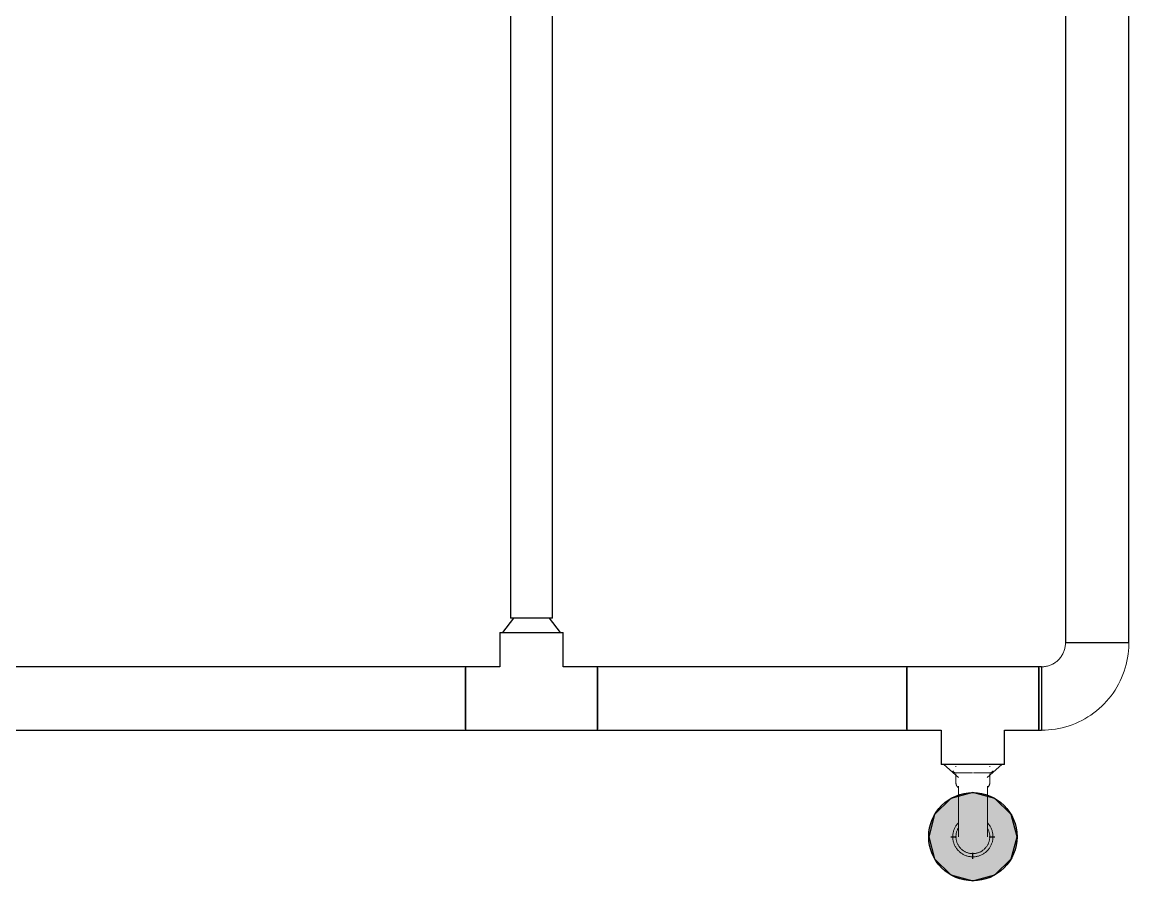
# Model space of a CAD drawing. Header units: inches. Extents: x -3327 to -1, y 8 to 1328.
# Drawn here: x -2049.1 to -1998.9, y 317.7 to 356.6 of the extents above; entities that cross this region are included whole.
import ezdxf

# ---------------------------------------------------------------- set-up
doc = ezdxf.new("R2010")
doc.units = ezdxf.units.IN
doc.header["$MEASUREMENT"] = 0
doc.layers.add('P-PIPE', color=3, linetype='Continuous', lineweight=9)
doc.layers.add('X - REF - FP', color=7, linetype='Continuous', true_color=0xb90000)

# ---------------------------------------------------------------- blocks, each defined once
blk = doc.blocks.new('Victaulic-VicPress316-Elbow 90-45deg Style P568_P571 - Standard-V6-SECOND LEVEL')
at = {"layer": 'P-PIPE'}
for p, q in [((-387.228, 322.924), (-387.222, 322.924)), ((-388.767, 322.597), (-388.767, 322.182)), ((-387.234, 322.182), (-387.234, 322.597)), ((-388.658, 322.027), (-388.658, 321.136)), ((-387.343, 321.136), (-387.343, 322.03))]:
    blk.add_line(p, q, dxfattribs=at)
at = {"layer": 'P-PIPE', "flags": 128}
for points in [[(-388.781, 322.924), (-388.775, 322.924), (-388.77, 322.924)], [(-388.76, 322.924), (-388.763, 322.924), (-388.766, 322.924), (-388.766, 322.924), (-388.767, 322.924)], [(-388.767, 322.924), (-388.766, 322.924), (-388.764, 322.924), (-388.761, 322.924)], [(-387.234, 322.924), (-387.234, 322.924), (-387.236, 322.924), (-387.239, 322.924), (-387.243, 322.924)], [(-387.24, 322.924), (-387.237, 322.924), (-387.234, 322.924), (-387.234, 322.924), (-387.234, 322.924)], [(-388.767, 322.633), (-388.772, 322.633), (-388.778, 322.634), (-388.784, 322.634), (-388.79, 322.635), (-388.795, 322.636), (-388.801, 322.637), (-388.807, 322.639), (-388.812, 322.641), (-388.818, 322.643), (-388.823, 322.645), (-388.828, 322.647), (-388.834, 322.65), (-388.839, 322.653), (-388.844, 322.656), (-388.849, 322.659), (-388.853, 322.662), (-388.858, 322.666), (-388.862, 322.669), (-388.867, 322.673), (-388.871, 322.677), (-388.875, 322.682), (-388.879, 322.686), (-388.882, 322.691), (-388.886, 322.695), (-388.889, 322.7), (-388.892, 322.705), (-388.895, 322.71), (-388.897, 322.715), (-388.9, 322.721), (-388.902, 322.726)], [(-388.75, 322.633), (-388.755, 322.633), (-388.76, 322.633), (-388.763, 322.633), (-388.766, 322.633), (-388.766, 322.633), (-388.767, 322.633)], [(-388.767, 322.633), (-388.766, 322.633), (-388.764, 322.633), (-388.761, 322.633), (-388.757, 322.633), (-388.751, 322.633), (-388.745, 322.633), (-388.737, 322.633), (-388.728, 322.633), (-388.717, 322.633), (-388.706, 322.633), (-388.693, 322.633), (-388.68, 322.633), (-388.665, 322.633), (-388.649, 322.633), (-388.633, 322.633), (-388.615, 322.633), (-388.596, 322.633), (-388.576, 322.633), (-388.556, 322.633), (-388.534, 322.633), (-388.512, 322.633), (-388.488, 322.633), (-388.464, 322.633), (-388.44, 322.633), (-388.414, 322.633), (-388.388, 322.633), (-388.361, 322.633), (-388.334, 322.633), (-388.306, 322.633), (-388.278, 322.633), (-388.249, 322.633), (-388.22, 322.633), (-388.19, 322.633), (-388.16, 322.633), (-388.13, 322.633), (-388.1, 322.633), (-388.069, 322.633), (-388.039, 322.633), (-388.023, 322.633)], [(-387.969, 322.633), (-387.939, 322.633), (-387.908, 322.633), (-387.878, 322.633), (-387.848, 322.633), (-387.818, 322.633), (-387.788, 322.633), (-387.759, 322.633), (-387.73, 322.633), (-387.702, 322.633), (-387.674, 322.633), (-387.646, 322.633), (-387.619, 322.633), (-387.593, 322.633), (-387.567, 322.633), (-387.542, 322.633), (-387.518, 322.633), (-387.495, 322.633), (-387.472, 322.633), (-387.45, 322.633), (-387.429, 322.633), (-387.409, 322.633), (-387.39, 322.633), (-387.372, 322.633), (-387.355, 322.633), (-387.339, 322.633), (-387.324, 322.633), (-387.31, 322.633), (-387.297, 322.633), (-387.286, 322.633), (-387.275, 322.633), (-387.266, 322.633), (-387.257, 322.633), (-387.25, 322.633), (-387.245, 322.633), (-387.24, 322.633), (-387.237, 322.633), (-387.234, 322.633), (-387.234, 322.633), (-387.234, 322.633)], [(-387.234, 322.633), (-387.234, 322.633), (-387.236, 322.633), (-387.239, 322.633), (-387.243, 322.633), (-387.249, 322.633)], [(-387.099, 322.724), (-387.101, 322.718), (-387.104, 322.713), (-387.106, 322.708), (-387.109, 322.703), (-387.113, 322.698), (-387.116, 322.693), (-387.119, 322.689), (-387.123, 322.684), (-387.127, 322.68), (-387.131, 322.676), (-387.135, 322.672), (-387.14, 322.668), (-387.144, 322.664), (-387.149, 322.661), (-387.154, 322.657), (-387.158, 322.654), (-387.164, 322.651), (-387.169, 322.649), (-387.174, 322.646), (-387.179, 322.644), (-387.185, 322.642), (-387.19, 322.64), (-387.196, 322.638), (-387.202, 322.637), (-387.207, 322.636), (-387.213, 322.635), (-387.219, 322.634), (-387.225, 322.634), (-387.23, 322.633), (-387.234, 322.633)], [(-388.658, 321.964), (-388.666, 321.971), (-388.674, 321.978), (-388.682, 321.985), (-388.69, 321.993), (-388.698, 322.001), (-388.705, 322.009), (-388.711, 322.017), (-388.718, 322.026), (-388.724, 322.035), (-388.729, 322.045), (-388.735, 322.054), (-388.74, 322.064), (-388.744, 322.074), (-388.748, 322.084), (-388.752, 322.094), (-388.755, 322.105), (-388.758, 322.115), (-388.761, 322.126), (-388.763, 322.136), (-388.764, 322.147), (-388.765, 322.158), (-388.766, 322.169), (-388.767, 322.18), (-388.767, 322.182)], [(-387.234, 322.182), (-387.234, 322.171), (-387.234, 322.16), (-387.235, 322.149), (-387.237, 322.138), (-387.239, 322.128), (-387.241, 322.117), (-387.244, 322.106), (-387.247, 322.096), (-387.251, 322.086), (-387.255, 322.076), (-387.259, 322.066), (-387.264, 322.056), (-387.27, 322.046), (-387.275, 322.037), (-387.281, 322.028), (-387.287, 322.019), (-387.294, 322.01), (-387.301, 322.002), (-387.308, 321.994), (-387.316, 321.986), (-387.324, 321.979), (-387.332, 321.972), (-387.341, 321.965), (-387.343, 321.964)], [(-388.658, 321.136), (-388.658, 321.08), (-388.658, 321.024), (-388.658, 320.969), (-388.658, 320.914), (-388.658, 320.859), (-388.658, 320.805), (-388.658, 320.751), (-388.658, 320.698), (-388.658, 320.645), (-388.658, 320.593), (-388.658, 320.542), (-388.658, 320.493), (-388.658, 320.444), (-388.658, 320.396), (-388.658, 320.349), (-388.658, 320.304), (-388.658, 320.26), (-388.658, 320.217), (-388.658, 320.176), (-388.658, 320.137), (-388.658, 320.099), (-388.658, 320.062), (-388.658, 320.028), (-388.658, 319.995), (-388.658, 319.964), (-388.658, 319.934), (-388.658, 319.907), (-388.658, 319.882), (-388.658, 319.859), (-388.658, 319.837), (-388.658, 319.818), (-388.658, 319.801), (-388.658, 319.786), (-388.658, 319.774), (-388.658, 319.763), (-388.658, 319.755), (-388.658, 319.749), (-388.658, 319.745), (-388.658, 319.743), (-388.658, 319.743)], [(-387.343, 319.743), (-387.343, 319.744), (-387.343, 319.747), (-387.343, 319.753), (-387.343, 319.761), (-387.343, 319.771), (-387.343, 319.783), (-387.343, 319.797), (-387.343, 319.814), (-387.343, 319.832), (-387.343, 319.853), (-387.343, 319.875), (-387.343, 319.9), (-387.343, 319.927), (-387.343, 319.956), (-387.343, 319.986), (-387.343, 320.018), (-387.343, 320.053), (-387.343, 320.089), (-387.343, 320.126), (-387.343, 320.165), (-387.343, 320.206), (-387.343, 320.248), (-387.343, 320.292), (-387.343, 320.337), (-387.343, 320.383), (-387.343, 320.431), (-387.343, 320.479), (-387.343, 320.529), (-387.343, 320.58), (-387.343, 320.631), (-387.343, 320.683), (-387.343, 320.736), (-387.343, 320.79), (-387.343, 320.844), (-387.343, 320.899), (-387.343, 320.954), (-387.343, 321.009), (-387.343, 321.065), (-387.343, 321.121), (-387.343, 321.136)], [(-388.658, 320.375), (-388.679, 320.352), (-388.703, 320.324), (-388.726, 320.295), (-388.747, 320.266), (-388.767, 320.236), (-388.787, 320.204), (-388.804, 320.173), (-388.821, 320.14), (-388.836, 320.107), (-388.85, 320.073), (-388.863, 320.039), (-388.874, 320.004), (-388.883, 319.969), (-388.892, 319.934), (-388.899, 319.898), (-388.904, 319.862), (-388.908, 319.825), (-388.911, 319.789), (-388.912, 319.753), (-388.912, 319.716), (-388.91, 319.68), (-388.907, 319.643), (-388.902, 319.607), (-388.896, 319.571), (-388.888, 319.536), (-388.879, 319.5), (-388.869, 319.465), (-388.857, 319.431), (-388.844, 319.397), (-388.829, 319.363), (-388.813, 319.33), (-388.796, 319.298), (-388.778, 319.267), (-388.758, 319.236), (-388.737, 319.206), (-388.715, 319.177), (-388.692, 319.149), (-388.668, 319.122), (-388.642, 319.095), (-388.616, 319.07), (-388.589, 319.046), (-388.56, 319.023), (-388.531, 319.001), (-388.501, 318.981), (-388.47, 318.961), (-388.439, 318.943), (-388.406, 318.926), (-388.373, 318.911), (-388.34, 318.896), (-388.306, 318.883), (-388.271, 318.872), (-388.236, 318.862), (-388.2, 318.853), (-388.165, 318.846), (-388.129, 318.84), (-388.092, 318.836), (-388.056, 318.833), (-388.02, 318.831), (-388, 318.831)], [(-388.661, 320.131), (-388.676, 320.104), (-388.69, 320.077), (-388.703, 320.049), (-388.714, 320.021), (-388.725, 319.992), (-388.734, 319.963), (-388.743, 319.933), (-388.75, 319.903), (-388.755, 319.873), (-388.76, 319.843), (-388.763, 319.812), (-388.766, 319.782), (-388.766, 319.751), (-388.766, 319.72), (-388.765, 319.69), (-388.762, 319.659), (-388.758, 319.629), (-388.753, 319.599), (-388.746, 319.569), (-388.739, 319.539), (-388.73, 319.51), (-388.72, 319.481), (-388.709, 319.452), (-388.697, 319.424), (-388.684, 319.396), (-388.669, 319.369), (-388.654, 319.343), (-388.637, 319.317), (-388.62, 319.292), (-388.601, 319.267), (-388.582, 319.244), (-388.561, 319.221), (-388.54, 319.199), (-388.518, 319.178), (-388.495, 319.157), (-388.471, 319.138), (-388.446, 319.12), (-388.421, 319.102), (-388.395, 319.086), (-388.369, 319.071), (-388.341, 319.057), (-388.314, 319.043), (-388.285, 319.031), (-388.257, 319.021), (-388.228, 319.011), (-388.198, 319.002), (-388.168, 318.995), (-388.138, 318.989), (-388.108, 318.984), (-388.078, 318.98), (-388.047, 318.978), (-388.017, 318.976), (-388, 318.976)], [(-388, 318.831), (-387.964, 318.832), (-387.927, 318.834), (-387.891, 318.837), (-387.855, 318.842), (-387.819, 318.849), (-387.783, 318.857), (-387.748, 318.866), (-387.713, 318.877), (-387.679, 318.889), (-387.645, 318.903), (-387.612, 318.918), (-387.579, 318.934), (-387.547, 318.951), (-387.516, 318.97), (-387.485, 318.99), (-387.455, 319.011), (-387.427, 319.034), (-387.399, 319.057), (-387.372, 319.082), (-387.346, 319.107), (-387.321, 319.134), (-387.297, 319.162), (-387.274, 319.19), (-387.253, 319.22), (-387.233, 319.25), (-387.213, 319.281), (-387.196, 319.313), (-387.179, 319.345), (-387.164, 319.379), (-387.15, 319.412), (-387.137, 319.447), (-387.126, 319.481), (-387.117, 319.516), (-387.108, 319.552), (-387.101, 319.588), (-387.096, 319.624), (-387.092, 319.66), (-387.089, 319.696), (-387.088, 319.733), (-387.088, 319.769), (-387.09, 319.806), (-387.093, 319.842), (-387.098, 319.878), (-387.104, 319.914), (-387.112, 319.95), (-387.121, 319.985), (-387.131, 320.02), (-387.143, 320.055), (-387.156, 320.089), (-387.171, 320.122), (-387.187, 320.155), (-387.204, 320.187), (-387.222, 320.219), (-387.242, 320.25), (-387.263, 320.28), (-387.285, 320.309), (-387.308, 320.337), (-387.332, 320.364)], [(-388, 318.976), (-387.969, 318.977), (-387.939, 318.979), (-387.908, 318.982), (-387.878, 318.986), (-387.848, 318.992), (-387.818, 318.998), (-387.788, 319.006), (-387.759, 319.015), (-387.73, 319.025), (-387.702, 319.037), (-387.674, 319.049), (-387.646, 319.063), (-387.619, 319.078), (-387.593, 319.093), (-387.567, 319.11), (-387.542, 319.128), (-387.518, 319.147), (-387.495, 319.167), (-387.472, 319.187), (-387.45, 319.209), (-387.429, 319.231), (-387.409, 319.254), (-387.39, 319.278), (-387.372, 319.303), (-387.355, 319.329), (-387.339, 319.355), (-387.324, 319.382), (-387.31, 319.409), (-387.297, 319.437), (-387.286, 319.465), (-387.275, 319.494), (-387.266, 319.523), (-387.257, 319.553), (-387.25, 319.582), (-387.245, 319.613), (-387.24, 319.643), (-387.237, 319.673), (-387.234, 319.704), (-387.234, 319.735), (-387.234, 319.765), (-387.235, 319.796), (-387.238, 319.826), (-387.242, 319.857), (-387.247, 319.887), (-387.254, 319.917), (-387.261, 319.947), (-387.27, 319.976), (-387.28, 320.005), (-387.291, 320.034), (-387.303, 320.062), (-387.316, 320.089), (-387.331, 320.116), (-387.343, 320.137)]]:
    blk.add_lwpolyline(points, dxfattribs=at)
blk = doc.blocks.new('Elbow - Welded - Generic - Standard-1127339-SECOND LEVEL')
at = {"layer": 'P-PIPE'}
for p, q in [((-1.388, 2.52), (-1.245, 2.52)), ((-1.244, 2.52), (-1.017, 2.52)), ((-1.016, 2.52), (-0.719, 2.52)), ((-0.719, 2.52), (-0.372, 2.52)), ((-0.372, 2.52), (0.372, 2.52)), ((0.372, 2.52), (0.719, 2.52)), ((0.719, 2.52), (1.016, 2.52)), ((1.017, 2.52), (1.244, 2.52)), ((1.245, 2.52), (1.388, 2.52)), ((-2.52, 1.245), (-2.52, 1.388)), ((-2.52, 1.017), (-2.52, 1.244)), ((-2.52, 0.719), (-2.52, 1.016)), ((-2.52, 0.372), (-2.52, 0.719)), ((-2.52, -0.372), (-2.52, 0.372)), ((-2.52, -0.719), (-2.52, -0.372)), ((-2.52, -1.016), (-2.52, -0.719)), ((-2.52, -1.244), (-2.52, -1.017)), ((-2.52, -1.388), (-2.52, -1.245))]:
    blk.add_line(p, q, dxfattribs=at)
at = {"layer": 'P-PIPE', "flags": 128}
for points in [[(-2.52, -1.437), (-2.361, -1.434), (-2.203, -1.424), (-2.046, -1.409), (-1.889, -1.386), (-1.734, -1.358), (-1.579, -1.324), (-1.426, -1.283), (-1.275, -1.236), (-1.126, -1.183), (-0.979, -1.125), (-0.834, -1.06), (-0.693, -0.99), (-0.554, -0.914), (-0.418, -0.833), (-0.286, -0.746), (-0.157, -0.654), (-0.032, -0.557), (0.089, -0.455), (0.206, -0.348), (0.319, -0.237), (0.427, -0.121), (0.53, -0.001), (0.628, 0.123), (0.722, 0.25), (0.81, 0.382), (0.893, 0.517), (0.97, 0.655), (1.042, 0.796), (1.108, 0.94), (1.168, 1.086), (1.222, 1.235), (1.271, 1.385), (1.313, 1.538), (1.349, 1.692), (1.379, 1.847), (1.403, 2.004), (1.421, 2.161), (1.432, 2.319), (1.437, 2.477), (1.437, 2.52)], [(-1.437, 2.52), (-1.438, 2.476), (-1.44, 2.433), (-1.445, 2.39), (-1.451, 2.347), (-1.459, 2.305), (-1.468, 2.262), (-1.479, 2.22), (-1.492, 2.179), (-1.506, 2.138), (-1.522, 2.098), (-1.54, 2.059), (-1.559, 2.02), (-1.58, 1.982), (-1.602, 1.945), (-1.626, 1.908), (-1.651, 1.873), (-1.678, 1.839), (-1.706, 1.806), (-1.735, 1.774), (-1.765, 1.743), (-1.797, 1.713), (-1.83, 1.685), (-1.864, 1.658), (-1.899, 1.633), (-1.935, 1.609), (-1.972, 1.586), (-2.009, 1.565), (-2.048, 1.545), (-2.087, 1.527), (-2.127, 1.511), (-2.168, 1.496), (-2.209, 1.482), (-2.251, 1.471), (-2.293, 1.461), (-2.336, 1.453), (-2.378, 1.446), (-2.422, 1.441), (-2.465, 1.438), (-2.508, 1.437), (-2.52, 1.437)]]:
    blk.add_lwpolyline(points, dxfattribs=at)

msp = doc.modelspace()

# ---------------------------------------------------------------- hatches: boundary and pattern name
at = {"layer": 'X - REF - FP'}
msp.add_hatch(color=256, dxfattribs=at).paths.add_polyline_path([(-2006.003, 317.743), (-2005.003, 318.011), (-2004.271, 318.743), (-2004.003, 319.743), (-2004.271, 320.743), (-2005.003, 321.475), (-2006.003, 321.743), (-2007.003, 321.475), (-2007.735, 320.743), (-2008.003, 319.743), (-2007.735, 318.743), (-2007.003, 318.011)], flags=0)
h = msp.add_hatch(color=256, dxfattribs=at)
edge = h.paths.add_edge_path(flags=0)
edge.add_arc((-2006.003, 319.743), 2, 0, 360)

# ---------------------------------------------------------------- linework, layer by layer
for p, q in [((-2001.81, 371.085), (-2001.81, 328.52)), ((-1998.935, 328.52), (-1998.935, 371.087)), ((-2026.95, 369.499), (-2026.95, 329.648)), ((-2025.05, 329.648), (-2025.05, 369.499)), ((-2026.813, 329.648), (-2027.313, 328.992)), ((-2025.05, 329.648), (-2026.95, 329.648)), ((-2024.688, 328.992), (-2025.188, 329.648)), ((-2027.437, 328.992), (-2027.437, 327.437)), ((-2027.437, 328.992), (-2024.563, 328.992)), ((-2024.563, 327.437), (-2024.563, 328.992)), ((-2001.761, 328.52), (-2001.81, 328.52)), ((-1998.935, 328.52), (-2001.761, 328.52)), ((-2028.992, 327.437), (-2129.008, 327.437)), ((-2027.437, 327.437), (-2028.992, 327.437)), ((-2028.992, 327.437), (-2028.992, 326.719)), ((-2023.008, 327.437), (-2024.563, 327.437)), ((-2008.995, 327.437), (-2023.008, 327.437)), ((-2023.008, 326.719), (-2023.008, 327.437)), ((-2003.011, 327.437), (-2008.995, 327.437)), ((-2008.995, 327.437), (-2008.995, 325.281)), ((-2002.892, 327.437), (-2003.011, 327.437)), ((-2003.011, 325.281), (-2003.011, 327.437)), ((-2002.892, 327.437), (-2002.892, 327.389)), ((-2028.992, 327.245), (-2028.992, 327.388)), ((-2028.992, 327.017), (-2028.992, 327.244)), ((-2028.992, 326.719), (-2028.992, 327.016)), ((-2023.008, 327.388), (-2023.008, 327.245)), ((-2023.008, 327.244), (-2023.008, 327.017)), ((-2023.008, 327.016), (-2023.008, 326.719)), ((-2008.995, 327.245), (-2008.995, 327.388)), ((-2008.995, 327.017), (-2008.995, 327.244)), ((-2008.995, 326.719), (-2008.995, 327.016)), ((-2003.011, 327.388), (-2003.011, 327.245)), ((-2003.011, 327.244), (-2003.011, 327.017)), ((-2003.011, 327.016), (-2003.011, 326.719)), ((-2002.892, 327.388), (-2002.892, 324.562)), ((-2028.992, 326.372), (-2028.992, 326.719)), ((-2028.992, 326.719), (-2028.992, 324.562)), ((-2023.008, 324.562), (-2023.008, 326.719)), ((-2023.008, 326.719), (-2023.008, 326.372)), ((-2008.995, 326.372), (-2008.995, 326.719)), ((-2003.011, 326.719), (-2003.011, 326.372)), ((-2028.992, 325.628), (-2028.992, 326.372)), ((-2023.008, 326.372), (-2023.008, 325.628)), ((-2008.995, 325.628), (-2008.995, 326.372)), ((-2003.011, 326.372), (-2003.011, 325.628)), ((-2028.992, 325.281), (-2028.992, 325.628)), ((-2023.008, 325.628), (-2023.008, 325.281)), ((-2008.995, 325.281), (-2008.995, 325.628)), ((-2003.011, 325.628), (-2003.011, 325.281)), ((-2028.992, 324.984), (-2028.992, 325.281)), ((-2028.992, 324.756), (-2028.992, 324.983)), ((-2023.008, 325.281), (-2023.008, 324.984)), ((-2023.008, 324.983), (-2023.008, 324.756)), ((-2008.995, 324.984), (-2008.995, 325.281)), ((-2008.995, 325.281), (-2008.995, 324.562)), ((-2008.995, 324.756), (-2008.995, 324.983)), ((-2003.011, 324.562), (-2003.011, 325.281)), ((-2003.011, 325.281), (-2003.011, 324.984)), ((-2003.011, 324.983), (-2003.011, 324.756)), ((-2129.008, 324.562), (-2028.992, 324.562)), ((-2028.992, 324.612), (-2028.992, 324.755)), ((-2028.992, 324.563), (-2023.008, 324.563)), ((-2023.008, 324.755), (-2023.008, 324.612)), ((-2023.008, 324.562), (-2008.995, 324.562)), ((-2008.995, 324.612), (-2008.995, 324.755)), ((-2008.995, 324.563), (-2007.44, 324.563)), ((-2007.44, 324.563), (-2007.44, 323.008)), ((-2004.566, 324.563), (-2003.011, 324.563)), ((-2004.566, 323.008), (-2004.566, 324.563)), ((-2003.011, 324.755), (-2003.011, 324.612)), ((-2003.011, 324.562), (-2002.892, 324.562)), ((-2004.566, 323.008), (-2007.44, 323.008)), ((-2007.315, 323.008), (-2006.653, 322.429)), ((-2005.352, 322.429), (-2004.69, 323.008)), ((-2007.003, 321.475), (-2007.735, 320.743)), ((-2006.003, 321.743), (-2007.003, 321.475)), ((-2005.003, 321.475), (-2006.003, 321.743)), ((-2004.271, 320.743), (-2005.003, 321.475)), ((-2007.735, 320.743), (-2008.003, 319.743)), ((-2004.003, 319.743), (-2004.271, 320.743)), ((-2008.003, 319.743), (-2007.735, 318.743)), ((-2007.003, 319.743), (-2006.739, 319.743)), ((-2005.267, 319.743), (-2005.003, 319.743)), ((-2004.271, 318.743), (-2004.003, 319.743)), ((-2006.003, 318.743), (-2006.003, 319.005)), ((-2007.735, 318.743), (-2007.003, 318.011)), ((-2005.003, 318.011), (-2004.271, 318.743)), ((-2007.003, 318.011), (-2006.003, 317.743)), ((-2006.003, 317.743), (-2005.003, 318.011))]:
    msp.add_line(p, q, dxfattribs=at)
msp.add_circle((-2006.003, 319.743), 2, dxfattribs=at)

# ---------------------------------------------------------------- block references
for name, p in [('Elbow - Welded - Generic - Standard-1127339-SECOND LEVEL', (-2000.372, 326)), ('Victaulic-VicPress316-Elbow 90-45deg Style P568_P571 - Standard-V6-SECOND LEVEL', (-1618.003, 0))]:
    msp.add_blockref(name, p, dxfattribs=at)

doc.saveas('drawing.dxf')
